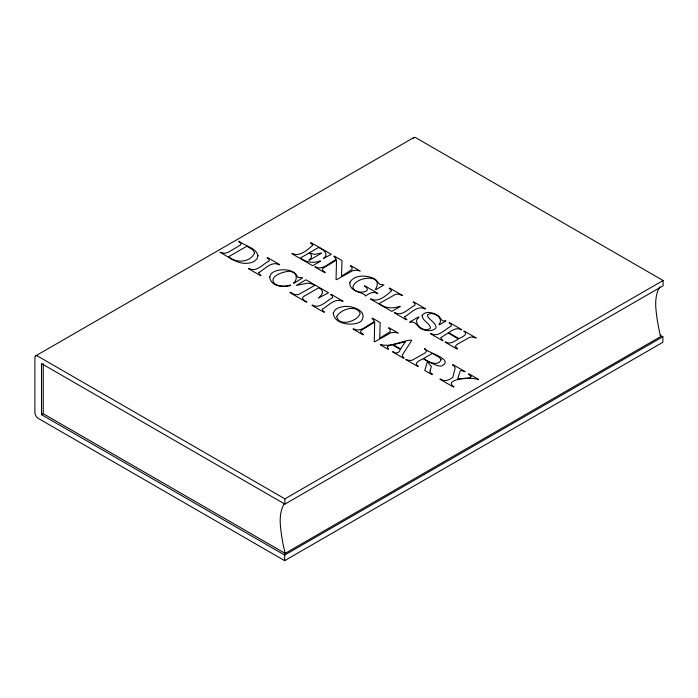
<?xml version="1.0" encoding="UTF-8"?>
<svg xmlns="http://www.w3.org/2000/svg" width="698" height="698" viewBox="0 0 698 698"><rect width="100%" height="100%" fill="white"/><g stroke="black" fill="none" stroke-linecap="round" stroke-linejoin="round"><path stroke-width="1.05" d="M35.685 355.867L413.879 137.523M413.181 138.509A3.795 2.19 60 0 1 415.772 137.715L663.1 280.509L663.1 285.77L284.906 504.113L41.514 363.588L41.514 414.691L43.224 413.705L285.15 553.383L660.657 336.584A144.957 83.69 60 0 1 655.884 308.437A52.001 30.023 60 0 1 659.732 286.904M660.029 335.092L662.856 336.724L662.856 342.299L284.662 560.651L38.242 418.381A4.729 2.731 60 0 1 34.9 412.588L34.9 357.603A3.795 2.19 60 0 1 37.579 356.059L284.906 498.852L663.1 280.509M41.514 414.691L284.662 555.076L662.856 336.724M284.906 498.852L284.906 504.113M284.662 555.076L284.662 560.651M43.224 363.693L43.224 413.705M284.234 503.703A52.001 30.023 60 0 0 280.387 525.228A144.957 83.69 60 0 0 285.15 553.383M441.101 359.627C438.414 366.965 427.752 361.861 423.712 358.458L432.481 353.389L439.26 357.385L441.101 359.627M336.515 260.075L336.061 279.436L336.515 279.697L352.699 270.667L356.312 270.222L360.299 271.086L350.806 265.598L350.3 265.894L352.15 267.744L351.914 269.594L341.531 276.181L342.011 260.52L334.316 256.079L333.81 256.375L336.026 258.618L334.7 260.529C328.837 263.033 322.284 270.859 315.313 266.653L314.807 266.95L324.806 272.726L325.312 272.429L323.043 270.728A4.528 2.618 0 0 1 322.869 268.407L336.515 260.075M374.695 322.171L374.241 341.531L374.695 341.793L390.88 332.763L394.492 332.318L398.488 333.173L388.987 327.694L388.481 327.99L390.33 329.831L390.103 331.69L379.712 338.277L380.192 322.616L372.496 318.175L371.99 318.471L374.207 320.714L372.88 322.624C367.026 325.128 360.465 332.955 353.493 328.749L352.987 329.046L362.986 334.813L363.501 334.525L361.224 332.824A4.528 2.618 0 0 1 361.049 330.503L374.695 322.171M269.681 276.844C270.318 286.328 283.615 288.021 290.848 285.369L290.368 285.098C271.243 289.818 264.368 275.448 288.021 271.321A5.767 3.324 0 0 1 291.319 271.662C297.034 272.648 297.872 280.038 293.404 283.091L293.858 283.353L302.679 277.804L297.723 277.281C294.643 269.463 284.339 268.87 277.202 270.519A12.625 7.294 0 0 0 271.243 273.712L269.681 276.844M333.26 313.018C334.176 323.427 348.529 325.556 356.896 323.27A12.424 7.172 0 0 0 361.468 320.853C368.806 310.226 349.663 304.424 341.514 306.98A12.136 7.006 0 0 0 336.855 308.673L335.119 309.929L333.26 313.018M430.038 370.839L429.985 372.2L432.481 374.32L431.949 374.625L424.759 370.481L427.516 361.232L423.206 358.746C420.737 359.828 412.37 363.597 418.407 366.197L417.866 366.502L405.774 359.514L409.447 360.465L412.038 360.273L424.951 353.066L426.731 351.059L424.428 348.738L424.934 348.45C424.785 351.844 453.979 358.868 442.549 365.49C437.873 369.129 420.955 354.916 431.399 366.485L430.038 370.839M349.811 282.707C349.393 290.822 359.426 291.511 364.626 294.635L365.447 295.996C368.814 293.762 373.43 290.656 377.356 293.649L377.862 293.361L364.749 285.787L364.243 286.075C375.428 292.645 352.699 295.149 352.909 286.861C355.84 276.085 384.956 273.686 375.376 289.469L375.829 289.731L383.97 284.871L379.703 284.356L375.672 279.645A15.059 8.699 0 0 0 371.092 277.359C364.059 275.256 353.485 275.117 349.811 282.707M322.511 291.834L321.839 294.539L318.305 298.151L328.496 292.767L306.021 279.793L296.301 285.412L307.303 283.205A8.664 4.999 0 0 1 313.533 284.714L314.763 285.43L298.386 294.635L294.896 294.635L290.289 292.226L289.749 292.532L306.492 302.199L307.024 301.885C304.808 301.178 299.983 298.081 304.145 296.205L318.785 287.751L321.211 289.365L322.511 291.834M422.098 315.522C422.255 320.696 429.026 322.799 430.544 327.484L430.291 328.357C425.475 332.03 417.666 327.659 416.636 322.066A12.102 6.989 0 0 1 417.352 318.881L418.983 317.224L418.503 316.944L409.639 322.066L410.119 322.345C416.017 320.199 417.683 328.365 422.7 329.482C426.557 331.009 431.46 331.471 434.985 328.898A6.422 3.708 0 0 0 436.049 326.725C435.02 321.935 429.096 320.05 427.377 315.627L427.586 314.859C432.873 310.531 444.748 318.271 438.894 324.474L439.374 324.745L445.943 320.958L445.464 320.679C441.511 322.546 440.743 317.154 438.056 315.653C433.755 312.591 425.536 310.34 422.098 315.522M470.984 376.266L470.897 376.972L469.187 377.923L457.644 378.918L460.279 370.804L461.648 370.559L465.191 371.694L452.915 364.6L452.4 364.897L454.119 366.057L455.148 368.09L452.854 377.286C449.364 380.026 444.303 382.312 440.412 378.901L439.88 379.206L453.525 387.085L454.066 386.779C441.921 379.38 473.104 376.301 478.2 379.756L478.68 379.476L468.829 373.788L468.323 374.084L470.984 376.266M336.724 316.526C338.582 327.231 358.205 321.298 360.212 313.175C355.814 304.267 340.737 309.301 336.724 316.526M257.99 255.704L257.065 258.784L254.255 261.296A11.866 6.849 0 0 1 247.083 263.312C236.788 264.114 228.473 256.707 219.957 252.24L224.677 253.357L228.159 252.336L240.653 244.876L240.993 243.384L238.62 241.464L239.126 241.168C244.78 246.132 255.913 247.424 257.99 255.704M254.604 252.798C250.765 262.448 235.959 263.635 228.726 256.681L246.848 246.22L252.781 249.849L254.604 252.798M441.014 337.631L441.345 339.141L443.073 340.388L442.541 340.694L430.492 333.74L431.032 333.435C438.239 338.05 445.403 328.758 451.309 326.062L451.03 324.256L449.111 322.938L449.617 322.651L461.71 329.631L461.195 329.918C457.007 326.76 452.234 330.424 448.657 332.649L458.979 338.6C461.273 337.518 469.501 333.958 463.725 331.376L464.231 331.088L476.21 337.998L472.52 337.021L469.929 337.204L457.015 344.411L455.27 346.426L457.574 348.756L457.042 349.07L445.062 342.151L445.603 341.846C449.905 345.056 454.747 341.121 458.411 338.931L448.099 332.972L441.014 337.631M391.552 290.717C386.797 295.053 378.124 303.133 370.952 298.779L370.464 299.084L391.831 311.421L400.312 306.518L399.806 306.23C392.957 308.9 384.973 308.464 379.197 303.534L395.626 294.294L398.2 294.102L402.711 295.568L389.632 288.021L389.126 288.309L391.552 290.717M258.879 272.543L259.211 274.035L261.061 275.352L260.529 275.658L248.453 268.686L248.994 268.381C256.192 272.892 263.277 263.661 269.175 260.982L268.904 259.167L267.116 257.92L267.622 257.623L279.697 264.594L279.191 264.891C271.976 260.52 264.551 269.28 258.879 272.543M322.38 309.205L322.712 310.697L324.561 312.015L324.029 312.32L311.954 305.349L312.486 305.043C319.684 309.546 326.769 300.323 332.676 297.636L332.405 295.821L330.608 294.573L331.122 294.286L343.189 301.257L342.683 301.545C335.468 297.182 328.051 305.942 322.38 309.205M404.77 316.718L405.093 318.209L406.951 319.527L406.411 319.841L394.344 312.87L394.876 312.556C402.074 317.067 409.159 307.835 415.066 305.157L414.795 303.342L412.998 302.094L413.504 301.798L425.579 308.769L425.073 309.066C417.858 304.703 410.441 313.454 404.77 316.718M312.765 245.207C307.966 249.465 299.486 257.483 292.305 253.374L291.825 253.679L312.695 265.729L320.583 261.174L320.077 260.877C313.489 263.643 306.003 262.186 300.358 258.024L308.935 253.069C312.765 254.133 312.058 258.53 308.839 259.97L309.319 260.249L321.883 252.99L314.379 254.412L309.397 252.798L318.506 247.537C322.947 249.099 329.7 254.089 323.514 258.417L331.349 254.369L310.968 242.599L310.453 242.887L312.765 245.207M387.53 346.827L387.512 347.892L388.62 349L388.088 349.305L380.279 344.795L380.811 344.489C390.889 347.569 401.245 340.72 411.227 340.092L411.741 340.388L402.685 354.514L402.275 356.277L404.168 357.969L403.627 358.283L392.503 351.853L393.035 351.548C395.722 354.27 399.326 353.022 400.364 349.454L392.241 344.768L389.24 345.527L387.53 346.827M405.294 341.846L400.6 349L392.983 344.611L405.294 341.846"/></g></svg>
